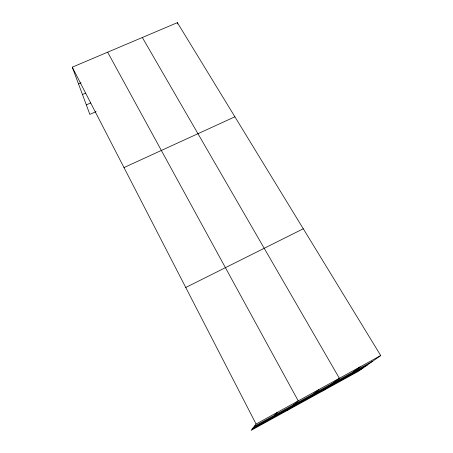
<?xml version="1.0" encoding="UTF-8"?>
<svg xmlns="http://www.w3.org/2000/svg" width="453" height="453" viewBox="0 0 453 453"><rect width="100%" height="100%" fill="white"/><g stroke="black" fill="none" stroke-linecap="round" stroke-linejoin="round"><path stroke-width="0.68" d="M380.73 355.554L256.081 424.031L251.121 430.35L358.555 371.217L380.73 355.554L177.383 22.65L72.27 67.169L89.853 114.366L96.098 111.631M274.41 415.254L277.287 412.377M287.327 410.424L298.233 400.871L107.644 52.191M313.952 393.515L318.929 389.506M322.785 390.905L339.371 378.272L142.333 37.497M353.176 371.953L360.175 366.845M253.17 427.74L367.74 364.727M252.095 429.11L362.932 368.125M254.286 426.313L372.734 361.2M185.753 287.491L303.284 228.765M123.98 167.565L234.892 116.806M86.313 104.864L90.81 102.91M82.463 94.53L85.64 93.154M78.511 83.913L81.03 82.831M72.27 67.169L256.081 424.031M177.383 22.65L177.519 24.043"/></g></svg>
